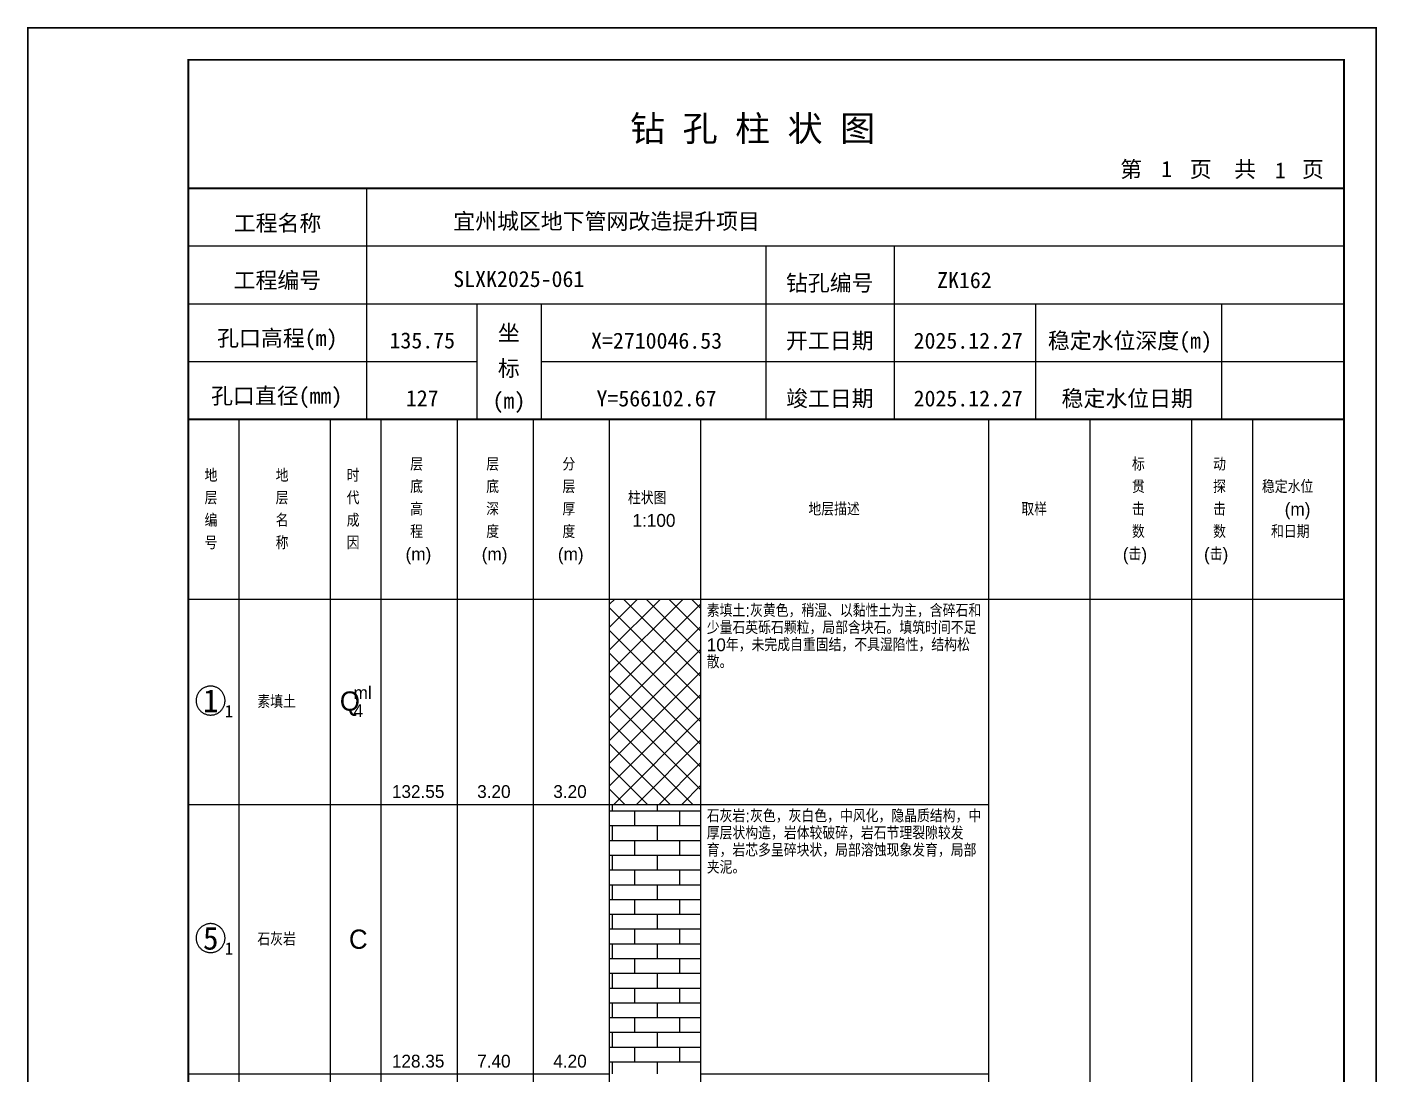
# Model space of a CAD drawing. Header units: millimetres. Extents: x 12489 to 89920, y 4630 to 4927.
# Drawn here: x 67049.3 to 67259.6, y 4763.7 to 4926.8 of the extents above; entities that cross this region are included whole.
import ezdxf
from ezdxf.enums import TextEntityAlignment as Align

# ---------------------------------------------------------------- set-up
doc = ezdxf.new("R2010")
doc.units = ezdxf.units.MM
doc.layers.add('ZZT_TC', color=7, linetype='Continuous')
doc.styles.add('成果图图块', font='', dxfattribs={"height": 2.5})
doc.styles.add('成果图模板', font='')
doc.styles.add('成果图模板标题', font='simhei.ttf')
doc.styles.add('成果图表体', font='Comfont.shx', dxfattribs={"height": 2, "bigfont": 'Hztxt12a.shx'})
doc.styles.get('成果图图块').set_extended_font_data('FangSong_GB2312')
doc.styles.get('成果图模板').set_extended_font_data('FangSong_GB2312')

# ---------------------------------------------------------------- blocks, each defined once
blk = doc.blocks.new('DCBH-1-1-1517', base_point=(0.3, -0.11))
at = {"layer": 'ZZT_TC', "color": 7}
blk.add_polyline3d([(-0.19, 2.31, 0), (-0.3, 2.31, 0), (-0.41, 2.3, 0), (-0.52, 2.29, 0), (-0.63, 2.27, 0), (-0.73, 2.24, 0), (-0.84, 2.21, 0), (-0.95, 2.18, 0), (-1.05, 2.14, 0), (-1.15, 2.09, 0), (-1.25, 2.04, 0), (-1.35, 1.99, 0), (-1.44, 1.93, 0), (-1.53, 1.87, 0), (-1.62, 1.8, 0), (-1.7, 1.73, 0), (-1.78, 1.65, 0), (-1.86, 1.57, 0), (-1.93, 1.49, 0), (-2, 1.4, 0), (-2.06, 1.31, 0), (-2.12, 1.22, 0), (-2.17, 1.12, 0), (-2.22, 1.02, 0), (-2.27, 0.92, 0), (-2.31, 0.82, 0), (-2.34, 0.71, 0), (-2.37, 0.61, 0), (-2.4, 0.5, 0), (-2.41, 0.39, 0), (-2.43, 0.28, 0), (-2.44, 0.17, 0), (-2.44, 0.06, 0), (-2.44, -0.05, 0), (-2.43, -0.16, 0), (-2.41, -0.27, 0), (-2.4, -0.38, 0), (-2.37, -0.49, 0), (-2.34, -0.6, 0), (-2.31, -0.7, 0), (-2.27, -0.8, 0), (-2.22, -0.9, 0), (-2.17, -1, 0), (-2.12, -1.1, 0), (-2.06, -1.19, 0), (-2, -1.28, 0), (-1.93, -1.37, 0), (-1.86, -1.45, 0), (-1.78, -1.53, 0), (-1.7, -1.61, 0), (-1.62, -1.68, 0), (-1.53, -1.75, 0), (-1.44, -1.81, 0), (-1.35, -1.87, 0), (-1.25, -1.93, 0), (-1.15, -1.98, 0), (-1.05, -2.02, 0), (-0.95, -2.06, 0), (-0.84, -2.1, 0), (-0.73, -2.13, 0), (-0.63, -2.15, 0), (-0.52, -2.17, 0), (-0.41, -2.18, 0), (-0.3, -2.19, 0), (-0.19, -2.19, 0), (-0.08, -2.19, 0), (0.03, -2.18, 0), (0.14, -2.17, 0), (0.25, -2.15, 0), (0.36, -2.13, 0), (0.47, -2.1, 0), (0.57, -2.06, 0), (0.67, -2.02, 0), (0.77, -1.98, 0), (0.87, -1.93, 0), (0.97, -1.87, 0), (1.06, -1.81, 0), (1.15, -1.75, 0), (1.24, -1.68, 0), (1.32, -1.61, 0), (1.4, -1.53, 0), (1.48, -1.45, 0), (1.55, -1.37, 0), (1.62, -1.28, 0), (1.68, -1.19, 0), (1.74, -1.1, 0), (1.8, -1, 0), (1.85, -0.9, 0), (1.89, -0.8, 0), (1.93, -0.7, 0), (1.97, -0.6, 0), (2, -0.49, 0), (2.02, -0.38, 0), (2.04, -0.27, 0), (2.05, -0.16, 0), (2.06, -0.05, 0), (2.06, 0.06, 0), (2.06, 0.17, 0), (2.05, 0.28, 0), (2.04, 0.39, 0), (2.02, 0.5, 0), (2, 0.61, 0), (1.97, 0.71, 0), (1.93, 0.82, 0), (1.89, 0.92, 0), (1.85, 1.02, 0), (1.8, 1.12, 0), (1.74, 1.22, 0), (1.68, 1.31, 0), (1.62, 1.4, 0), (1.55, 1.49, 0), (1.48, 1.57, 0), (1.4, 1.65, 0), (1.32, 1.73, 0), (1.24, 1.8, 0), (1.15, 1.87, 0), (1.06, 1.93, 0), (0.97, 1.99, 0), (0.87, 2.04, 0), (0.77, 2.09, 0), (0.67, 2.14, 0), (0.57, 2.18, 0), (0.47, 2.21, 0), (0.36, 2.24, 0), (0.25, 2.27, 0), (0.14, 2.29, 0), (0.03, 2.3, 0), (-0.08, 2.31, 0), (-0.19, 2.31, 0)], dxfattribs=at)
at = {"style": '成果图图块'}
blk.add_text('1', height=3.57, dxfattribs=at).set_placement((-0.16, -1.74), align=Align.CENTER)
blk.add_text('1', height=1.91, dxfattribs=at).set_placement((2.03, -2.53))
blk = doc.blocks.new('DCBH-1-1-1518', base_point=(0.3, -0.11))
at = {"layer": 'ZZT_TC', "color": 7}
blk.add_polyline3d([(-0.19, 2.31, 0), (-0.3, 2.31, 0), (-0.41, 2.3, 0), (-0.52, 2.29, 0), (-0.63, 2.27, 0), (-0.73, 2.24, 0), (-0.84, 2.21, 0), (-0.95, 2.18, 0), (-1.05, 2.14, 0), (-1.15, 2.09, 0), (-1.25, 2.04, 0), (-1.35, 1.99, 0), (-1.44, 1.93, 0), (-1.53, 1.87, 0), (-1.62, 1.8, 0), (-1.7, 1.73, 0), (-1.78, 1.65, 0), (-1.86, 1.57, 0), (-1.93, 1.49, 0), (-2, 1.4, 0), (-2.06, 1.31, 0), (-2.12, 1.22, 0), (-2.17, 1.12, 0), (-2.22, 1.02, 0), (-2.27, 0.92, 0), (-2.31, 0.82, 0), (-2.34, 0.71, 0), (-2.37, 0.61, 0), (-2.4, 0.5, 0), (-2.41, 0.39, 0), (-2.43, 0.28, 0), (-2.44, 0.17, 0), (-2.44, 0.06, 0), (-2.44, -0.05, 0), (-2.43, -0.16, 0), (-2.41, -0.27, 0), (-2.4, -0.38, 0), (-2.37, -0.49, 0), (-2.34, -0.6, 0), (-2.31, -0.7, 0), (-2.27, -0.8, 0), (-2.22, -0.9, 0), (-2.17, -1, 0), (-2.12, -1.1, 0), (-2.06, -1.19, 0), (-2, -1.28, 0), (-1.93, -1.37, 0), (-1.86, -1.45, 0), (-1.78, -1.53, 0), (-1.7, -1.61, 0), (-1.62, -1.68, 0), (-1.53, -1.75, 0), (-1.44, -1.81, 0), (-1.35, -1.87, 0), (-1.25, -1.93, 0), (-1.15, -1.98, 0), (-1.05, -2.02, 0), (-0.95, -2.06, 0), (-0.84, -2.1, 0), (-0.73, -2.13, 0), (-0.63, -2.15, 0), (-0.52, -2.17, 0), (-0.41, -2.18, 0), (-0.3, -2.19, 0), (-0.19, -2.19, 0), (-0.08, -2.19, 0), (0.03, -2.18, 0), (0.14, -2.17, 0), (0.25, -2.15, 0), (0.36, -2.13, 0), (0.47, -2.1, 0), (0.57, -2.06, 0), (0.67, -2.02, 0), (0.77, -1.98, 0), (0.87, -1.93, 0), (0.97, -1.87, 0), (1.06, -1.81, 0), (1.15, -1.75, 0), (1.24, -1.68, 0), (1.32, -1.61, 0), (1.4, -1.53, 0), (1.48, -1.45, 0), (1.55, -1.37, 0), (1.62, -1.28, 0), (1.68, -1.19, 0), (1.74, -1.1, 0), (1.8, -1, 0), (1.85, -0.9, 0), (1.89, -0.8, 0), (1.93, -0.7, 0), (1.97, -0.6, 0), (2, -0.49, 0), (2.02, -0.38, 0), (2.04, -0.27, 0), (2.05, -0.16, 0), (2.06, -0.05, 0), (2.06, 0.06, 0), (2.06, 0.17, 0), (2.05, 0.28, 0), (2.04, 0.39, 0), (2.02, 0.5, 0), (2, 0.61, 0), (1.97, 0.71, 0), (1.93, 0.82, 0), (1.89, 0.92, 0), (1.85, 1.02, 0), (1.8, 1.12, 0), (1.74, 1.22, 0), (1.68, 1.31, 0), (1.62, 1.4, 0), (1.55, 1.49, 0), (1.48, 1.57, 0), (1.4, 1.65, 0), (1.32, 1.73, 0), (1.24, 1.8, 0), (1.15, 1.87, 0), (1.06, 1.93, 0), (0.97, 1.99, 0), (0.87, 2.04, 0), (0.77, 2.09, 0), (0.67, 2.14, 0), (0.57, 2.18, 0), (0.47, 2.21, 0), (0.36, 2.24, 0), (0.25, 2.27, 0), (0.14, 2.29, 0), (0.03, 2.3, 0), (-0.08, 2.31, 0), (-0.19, 2.31, 0)], dxfattribs=at)
at = {"style": '成果图图块'}
blk.add_text('5', height=3.57, dxfattribs=at).set_placement((-0.16, -1.74), align=Align.CENTER)
blk.add_text('1', height=1.91, dxfattribs=at).set_placement((2.03, -2.53))
blk = doc.blocks.new('钻孔柱状图路桥昇龙制图梁世成校核莫家里.dwg249', base_point=(25, 236))
for p, q in [((52.82, 236), (52.82, 272)), ((25, 263), (205, 263)), ((115, 236), (115, 263)), ((135, 236), (135, 263)), ((25, 254), (205, 254)), ((70, 236), (70, 254)), ((80, 236), (80, 254)), ((157, 236), (157, 254)), ((185.95, 236), (185.95, 254)), ((25, 245), (70, 245)), ((80, 245), (205, 245))]:
    blk.add_line(p, q)
for points, const_width in [([(0, 0), (210, 0), (210, 297), (0, 297)], 0.25), ([(25, 5), (205, 5), (205, 292), (25, 292)], 0.3)]:
    blk.add_lwpolyline(points, close=True, dxfattribs=dict(const_width=const_width))
at = {"const_width": 0.3}
for points in [[(25, 272), (205, 272)], [(25, 236), (205, 236)]]:
    blk.add_lwpolyline(points, dxfattribs=at)
for s, height, style, p in [('钻 孔 柱 状 图', 4, '成果图模板标题', (93.8, 279.31)), ('第', 2.5, '成果图模板', (170.12, 273.7)), ('页', 2.5, '成果图模板', (180.96, 273.7)), ('共', 2.5, '成果图模板', (187.88, 273.7)), ('页', 2.5, '成果图模板', (198.44, 273.7)), ('工程名称', 2.5, '成果图模板', (32.07, 265.32)), ('宜州城区地下管网改造提升项目', 2.5, '成果图模板', (66.26, 265.61)), ('工程编号', 2.5, '成果图模板', (32.05, 256.41)), ('SLXK2025-061', 2.5, '成果图模板', (66.26, 256.61)), ('钻孔编号', 2.5, '成果图模板', (118.08, 256)), ('ZK162', 2.5, '成果图模板', (141.61, 256.43)), ('孔口高程(m)', 2.5, '成果图模板', (29.48, 247.41)), ('坐', 2.5, '成果图模板', (73.21, 248.24)), ('开工日期', 2.5, '成果图模板', (118.08, 247)), ('稳定水位深度(m)', 2.5, '成果图模板', (158.86, 247)), ('标', 2.5, '成果图模板', (73.21, 242.7)), ('孔口直径(mm)', 2.5, '成果图模板', (28.54, 238.41)), ('(m) ', 2.5, '成果图模板', (72.38, 237.65)), ('竣工日期', 2.5, '成果图模板', (118.08, 238)), ('稳定水位日期', 2.5, '成果图模板', (160.99, 238))]:
    blk.add_text(s, height=height, dxfattribs=dict(style=style)).set_placement(p)
at = {"style": '成果图模板'}
for s, p in [('1', (177.35, 273.74)), ('1', (195.08, 273.53)), ('135.75', (61.43, 247.04)), ('X=2710046.53', (97.92, 247)), ('2025.12.27', (146.46, 247)), ('127', (61.43, 238.04)), ('Y=566102.67', (97.92, 238)), ('2025.12.27', (146.46, 238))]:
    blk.add_text(s, height=2.5, dxfattribs=at).set_placement(p, align=Align.CENTER)

msp = doc.modelspace()

# ---------------------------------------------------------------- hatches: boundary and pattern name
at = {"linetype": 'Continuous'}
h = msp.add_hatch(dxfattribs=at)
h.set_pattern_fill('GKSTT', scale=0.5, style=0, pattern_type=2)
h.set_pattern_definition([(45, (0, 0), (-1.76776695, 1.76776695), []), (135, (0, 0), (-1.76776695, -1.76776695), [])])
h.paths.add_polyline_path([(67140.06, 4805.71), (67154.29, 4805.71), (67154.29, 4837.71), (67140.06, 4837.71)])
h = msp.add_hatch(dxfattribs=at)
h.set_pattern_fill('GKSHY', scale=0.5, style=0, pattern_type=2)
h.set_pattern_definition([(0, (0, 0), (0, 2.3), []), (90, (0, 0), (-3.5, 2.3), [2.3, -2.3])])
h.paths.add_polyline_path([(67140.06, 4763.71), (67154.29, 4763.71), (67154.29, 4805.71), (67140.06, 4805.71)])

# ---------------------------------------------------------------- linework, layer by layer
at = {"color": 0}
for p, q in [((67074.45, 4837.71), (67082.35, 4837.71)), ((67074.45, 4805.71), (67074.45, 4837.71)), ((67082.35, 4805.71), (67082.35, 4837.71)), ((67074.45, 4805.71), (67082.35, 4805.71)), ((67074.45, 4805.71), (67082.35, 4805.71)), ((67074.45, 4763.71), (67074.45, 4805.71)), ((67082.35, 4763.71), (67082.35, 4805.71)), ((67074.45, 4763.71), (67082.35, 4763.71))]:
    msp.add_line(p, q, dxfattribs=at)
for points in [[(67074.45, 4865.71), (67082.35, 4865.71)], [(67074.45, 4837.71), (67074.45, 4865.71)], [(67082.35, 4837.71), (67082.35, 4865.71)], [(67082.35, 4865.71), (67096.58, 4865.71)], [(67082.35, 4837.71), (67082.35, 4865.71)], [(67096.58, 4837.71), (67096.58, 4865.71)], [(67096.58, 4865.71), (67104.49, 4865.71)], [(67096.58, 4837.71), (67096.58, 4865.71)], [(67104.49, 4837.71), (67104.49, 4865.71)], [(67104.49, 4865.71), (67116.35, 4865.71)], [(67104.49, 4837.71), (67104.49, 4865.71)], [(67116.35, 4837.71), (67116.35, 4865.71)], [(67116.35, 4865.71), (67128.2, 4865.71)], [(67116.35, 4837.71), (67116.35, 4865.71)], [(67128.2, 4837.71), (67128.2, 4865.71)], [(67128.2, 4865.71), (67140.06, 4865.71)], [(67128.2, 4837.71), (67128.2, 4865.71)], [(67140.06, 4837.71), (67140.06, 4865.71)], [(67140.06, 4865.71), (67154.29, 4865.71)], [(67140.06, 4837.71), (67140.06, 4865.71)], [(67154.29, 4837.71), (67154.29, 4865.71)], [(67154.29, 4865.71), (67199.11, 4865.71)], [(67154.29, 4837.71), (67154.29, 4865.71)], [(67199.11, 4837.71), (67199.11, 4865.71)], [(67199.11, 4865.71), (67214.92, 4865.71)], [(67199.11, 4837.71), (67199.11, 4865.71)], [(67214.92, 4837.71), (67214.92, 4865.71)], [(67214.92, 4865.71), (67230.73, 4865.71)], [(67214.92, 4837.71), (67214.92, 4865.71)], [(67230.73, 4837.71), (67230.73, 4865.71)], [(67230.73, 4865.71), (67240.22, 4865.71)], [(67230.73, 4837.71), (67230.73, 4865.71)], [(67240.22, 4837.71), (67240.22, 4865.71)], [(67240.22, 4865.71), (67254.45, 4865.71)], [(67240.22, 4837.71), (67240.22, 4865.71)], [(67254.45, 4837.71), (67254.45, 4865.71)], [(67074.45, 4837.71), (67082.35, 4837.71)], [(67074.45, 4643.71), (67074.45, 4837.71)], [(67074.45, 4837.71), (67082.35, 4837.71)], [(67082.35, 4643.71), (67082.35, 4837.71)], [(67082.35, 4837.71), (67096.58, 4837.71)], [(67082.35, 4643.71), (67082.35, 4837.71)], [(67082.35, 4837.71), (67096.58, 4837.71)], [(67082.35, 4837.71), (67096.58, 4837.71)], [(67082.35, 4805.71), (67082.35, 4837.71)], [(67096.58, 4643.71), (67096.58, 4837.71)], [(67096.58, 4805.71), (67096.58, 4837.71)], [(67096.58, 4837.71), (67104.49, 4837.71)], [(67096.58, 4643.71), (67096.58, 4837.71)], [(67096.58, 4837.71), (67104.49, 4837.71)], [(67096.58, 4837.71), (67104.49, 4837.71)], [(67096.58, 4805.71), (67096.58, 4837.71)], [(67104.49, 4643.71), (67104.49, 4837.71)], [(67104.49, 4805.71), (67104.49, 4837.71)], [(67104.49, 4837.71), (67116.35, 4837.71)], [(67104.49, 4643.71), (67104.49, 4837.71)], [(67104.49, 4837.71), (67116.35, 4837.71)], [(67104.49, 4837.71), (67116.35, 4837.71)], [(67104.49, 4805.71), (67104.49, 4837.71)], [(67116.35, 4643.71), (67116.35, 4837.71)], [(67116.35, 4805.71), (67116.35, 4837.71)], [(67116.35, 4837.71), (67128.2, 4837.71)], [(67116.35, 4643.71), (67116.35, 4837.71)], [(67116.35, 4837.71), (67128.2, 4837.71)], [(67116.35, 4837.71), (67128.2, 4837.71)], [(67116.35, 4805.71), (67116.35, 4837.71)], [(67128.2, 4643.71), (67128.2, 4837.71)], [(67128.2, 4805.71), (67128.2, 4837.71)], [(67128.2, 4837.71), (67140.06, 4837.71)], [(67128.2, 4643.71), (67128.2, 4837.71)], [(67128.2, 4837.71), (67140.06, 4837.71)], [(67128.2, 4837.71), (67140.06, 4837.71)], [(67128.2, 4805.71), (67128.2, 4837.71)], [(67140.06, 4643.71), (67140.06, 4837.71)], [(67140.06, 4805.71), (67140.06, 4837.71)], [(67140.06, 4837.71), (67154.29, 4837.71)], [(67140.06, 4643.71), (67140.06, 4837.71)], [(67140.06, 4837.71), (67154.29, 4837.71)], [(67154.29, 4643.71), (67154.29, 4837.71)], [(67154.29, 4837.71), (67199.11, 4837.71)], [(67154.29, 4643.71), (67154.29, 4837.71)], [(67154.29, 4837.71), (67199.11, 4837.71)], [(67154.29, 4837.71), (67199.11, 4837.71)], [(67154.29, 4805.71), (67154.29, 4837.71)], [(67199.11, 4643.71), (67199.11, 4837.71)], [(67199.11, 4805.71), (67199.11, 4837.71)], [(67199.11, 4837.71), (67214.92, 4837.71)], [(67199.11, 4643.71), (67199.11, 4837.71)], [(67199.11, 4837.71), (67214.92, 4837.71)], [(67214.92, 4643.71), (67214.92, 4837.71)], [(67214.92, 4837.71), (67230.73, 4837.71)], [(67214.92, 4643.71), (67214.92, 4837.71)], [(67214.92, 4837.71), (67230.73, 4837.71)], [(67230.73, 4643.71), (67230.73, 4837.71)], [(67230.73, 4837.71), (67240.22, 4837.71)], [(67230.73, 4643.71), (67230.73, 4837.71)], [(67230.73, 4837.71), (67240.22, 4837.71)], [(67240.22, 4643.71), (67240.22, 4837.71)], [(67240.22, 4837.71), (67254.45, 4837.71)], [(67240.22, 4643.71), (67240.22, 4837.71)], [(67240.22, 4837.71), (67254.45, 4837.71)], [(67254.45, 4643.71), (67254.45, 4837.71)], [(67082.35, 4805.71), (67096.58, 4805.71)], [(67082.35, 4805.71), (67096.58, 4805.71)], [(67082.35, 4763.71), (67082.35, 4805.71)], [(67096.58, 4763.71), (67096.58, 4805.71)], [(67096.58, 4805.71), (67104.49, 4805.71)], [(67096.58, 4805.71), (67104.49, 4805.71)], [(67096.58, 4763.71), (67096.58, 4805.71)], [(67104.49, 4763.71), (67104.49, 4805.71)], [(67104.49, 4805.71), (67116.35, 4805.71)], [(67104.49, 4805.71), (67116.35, 4805.71)], [(67104.49, 4763.71), (67104.49, 4805.71)], [(67116.35, 4763.71), (67116.35, 4805.71)], [(67116.35, 4805.71), (67128.2, 4805.71)], [(67116.35, 4805.71), (67128.2, 4805.71)], [(67116.35, 4763.71), (67116.35, 4805.71)], [(67128.2, 4763.71), (67128.2, 4805.71)], [(67128.2, 4805.71), (67140.06, 4805.71)], [(67128.2, 4805.71), (67140.06, 4805.71)], [(67128.2, 4763.71), (67128.2, 4805.71)], [(67140.06, 4763.71), (67140.06, 4805.71)], [(67154.29, 4805.71), (67199.11, 4805.71)], [(67154.29, 4805.71), (67199.11, 4805.71)], [(67154.29, 4763.71), (67154.29, 4805.71)], [(67199.11, 4763.71), (67199.11, 4805.71)], [(67082.35, 4763.71), (67096.58, 4763.71)], [(67096.58, 4763.71), (67104.49, 4763.71)], [(67104.49, 4763.71), (67116.35, 4763.71)], [(67116.35, 4763.71), (67128.2, 4763.71)], [(67128.2, 4763.71), (67140.06, 4763.71)], [(67154.29, 4763.71), (67199.11, 4763.71)]]:
    msp.add_lwpolyline(points, dxfattribs=at)
at = {"color": 7, "flags": 128}
msp.add_lwpolyline([(67140.06, 4805.71), (67154.29, 4805.71)], dxfattribs=at)

# ---------------------------------------------------------------- block references
for name, p in [('钻孔柱状图路桥昇龙制图梁世成校核莫家里.dwg249', (67074.45, 4865.71)), ('DCBH-1-1-1517', (67078.4, 4821.71)), ('DCBH-1-1-1518', (67078.4, 4784.71))]:
    msp.add_blockref(name, p)

# ---------------------------------------------------------------- texts
at = {"color": 0, "style": '成果图表体'}
for s, height, p in [('层', 2, (67109, 4857.71)), ('层', 2, (67120.85, 4857.71)), ('分', 2, (67132.71, 4857.71)), ('标', 2, (67221.41, 4857.71)), ('动', 2, (67234.05, 4857.71)), ('地', 2, (67076.98, 4855.96)), ('地', 2, (67088.05, 4855.96)), ('时', 2, (67099.11, 4855.96)), ('底', 2, (67109, 4854.21)), ('底', 2, (67120.85, 4854.21)), ('层', 2, (67132.71, 4854.21)), ('贯', 2, (67221.41, 4854.21)), ('探', 2, (67234.05, 4854.21)), ('稳定水位', 2, (67241.65, 4854.21)), ('层', 2, (67076.98, 4852.46)), ('层', 2, (67088.05, 4852.46)), ('代', 2, (67099.11, 4852.46)), ('高', 2, (67109, 4850.71)), ('深', 2, (67120.85, 4850.71)), ('厚', 2, (67132.71, 4850.71)), ('柱状图', 2, (67142.91, 4852.46)), ('地层描述', 2, (67171.02, 4850.71)), ('取样', 2, (67204.18, 4850.71)), ('击', 2, (67221.41, 4850.71)), ('击', 2, (67234.05, 4850.71)), ('(m)', 2, (67245.2, 4850.71)), ('编', 2, (67076.98, 4848.96)), ('名', 2, (67088.05, 4848.96)), ('成', 2, (67099.11, 4848.96)), ('1:100', 2, (67143.62, 4848.96)), ('程', 2, (67109, 4847.21)), ('度', 2, (67120.85, 4847.21)), ('度', 2, (67132.71, 4847.21)), ('数', 2, (67221.41, 4847.21)), ('数', 2, (67234.05, 4847.21)), ('和日期', 2, (67243.07, 4847.21)), ('号', 2, (67076.98, 4845.46)), ('称', 2, (67088.05, 4845.46)), ('因', 2, (67099.11, 4845.46)), ('(m)', 2, (67108.28, 4843.71)), ('(m)', 2, (67120.14, 4843.71)), ('(m)', 2, (67132, 4843.71)), ('(击)', 2, (67219.99, 4843.71)), ('(击)', 2, (67232.63, 4843.71)), ('Q', 3, (67098.05, 4820.31)), ('ml', 2, (67100.18, 4822.11)), ('素填土', 2, (67085.2, 4820.71)), ('4', 2, (67100.18, 4819.31)), ('132.55', 2, (67106.15, 4806.71)), ('3.20', 2, (67119.43, 4806.71)), ('3.20', 2, (67131.29, 4806.71)), ('石灰岩', 2, (67085.2, 4783.71)), ('C', 3, (67099.47, 4783.21)), ('128.35', 2, (67106.15, 4764.71)), ('7.40', 2, (67119.43, 4764.71)), ('4.20', 2, (67131.29, 4764.71))]:
    msp.add_text(s, height=height, dxfattribs=at).set_placement(p)
at = {"color": 0, "char_height": 2, "width": 43.0292, "attachment_point": 1, "line_spacing_factor": 0.8, "style": '成果图表体'}
for s, insert in [('素填土:灰黄色，稍湿、以黏性土为主，含碎石和少量石英砾石颗粒，局部含块石。填筑时间不足10年，未完成自重固结，不具湿陷性，结构松散。', (67155.19, 4836.91)), ('石灰岩:灰色，灰白色，中风化，隐晶质结构，中厚层状构造，岩体较破碎，岩石节理裂隙较发育，岩芯多呈碎块状，局部溶蚀现象发育，局部夹泥。', (67155.19, 4804.91))]:
    msp.add_mtext(s, dxfattribs=dict(at, insert=insert))

doc.saveas('drawing.dxf')
